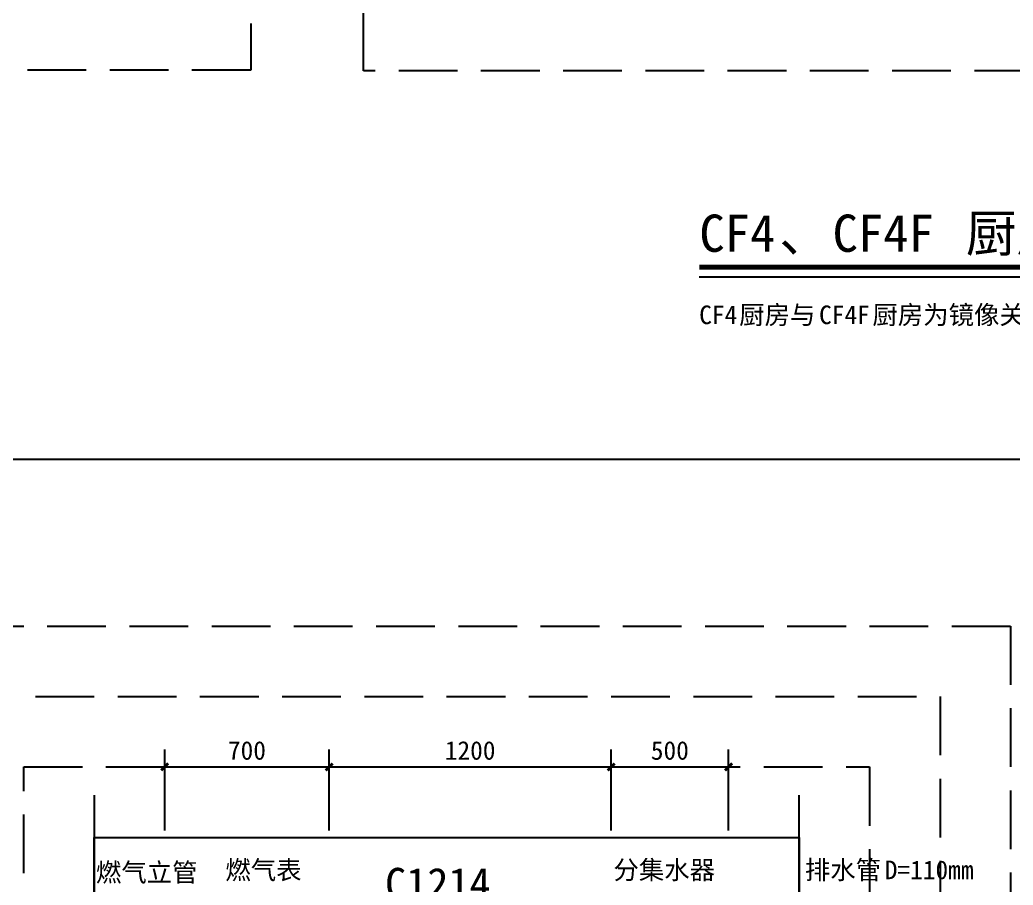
# Model space of a CAD drawing. Header units: millimetres. Extents: x -15 to 66915, y -15 to 18798.
# Drawn here: x 16318 to 20545, y 7096 to 10780 of the extents above; entities that cross this region are included whole.
import ezdxf
from ezdxf.enums import TextEntityAlignment as Align
from ezdxf.xclip import XClip

# ---------------------------------------------------------------- set-up
doc = ezdxf.new("R2010")
doc.units = ezdxf.units.MM
doc.header["$LTSCALE"] = 1000
doc.header["$XCLIPFRAME"] = 2
doc.linetypes.add('140-墙体$0$DASH', pattern=[0.35, 0.25, -0.1])
doc.linetypes.add('DASH', pattern=[0.35, 0.25, -0.1])
doc.layers.get('Defpoints').update_dxf_attribs({"color": 4, "linetype": 'DASH'})
for name, color, linetype in [('140-墙体$0$A-DOOR', 51, 'Continuous'), ('140-墙体$0$A-WALL-BLOK', 131, 'Continuous'), ('140-墙体$0$P-FIRE-FH', 1, 'Continuous'), ('A-ANNO-TEXT', 3, 'Continuous'), ('DIM_SYMB', 3, 'Continuous'), ('厨卫大样-无障碍$0$A-ANNO-DIM-SYMB', 3, 'Continuous'), ('厨卫大样-无障碍$0$A-ANNO-IDEN', 3, 'Continuous'), ('厨卫大样-无障碍$0$A-ANNO-TEXT', 7, 'Continuous')]:
    doc.layers.add(name, color=color, linetype=linetype)
doc.styles.add('140-墙体$0$地上图例$0$平面图框$0$Style-ENGINEERING_1', font='simhei.ttf')
doc.styles.get("Standard").update_dxf_attribs({"font": ''})
doc.styles.add('厨卫大样-无障碍$0$_TCH_DIM', font='')
doc.styles.add('厨卫大样-无障碍$0$_TCH_DIM_T3', font='')
doc.styles.add('厨卫大样-无障碍$0$Standard', font='')
doc.styles.get('Standard').set_extended_font_data('SimSun')
doc.styles.get('厨卫大样-无障碍$0$_TCH_DIM').set_extended_font_data('SimSun')
doc.styles.get('厨卫大样-无障碍$0$_TCH_DIM_T3').set_extended_font_data('SimSun')
doc.styles.get('厨卫大样-无障碍$0$Standard').set_extended_font_data('SimSun')
doc.dimstyles.new('厨卫大样-无障碍$0$_TCH_ARCH&&30', dxfattribs={"dimtxt": 79.303797, "dimasz": 30, "dimexe": 75, "dimexo": 90, "dimgap": 30, "dimtad": 1, "dimdec": 0, "dimzin": 0, "dimdsep": 46, "dimtxsty": '厨卫大样-无障碍$0$_TCH_DIM_T3', "dimblk": '厨卫大样-无障碍$0$_ArchTick', "dimcen": 0.09, "dimclrt": 7, "dimazin": 2, "dimtfac": 1, "dimtdec": 0, "dimtix": 1, "dimtmove": 2, "dimatfit": 3, "dimfxl": 100, "dimtolj": 1, "dimtzin": 0, "dimarcsym": 0})

# ---------------------------------------------------------------- blocks, each defined once
blk = doc.blocks.new('140-墙体$0$强电箱400x350x160')
at = {"layer": '140-墙体$0$P-FIRE-FH', "linetype": 'Continuous', "lineweight": 13}
h = blk.add_hatch(dxfattribs=at)
h.set_pattern_fill('ANSI31', color=256, scale=10, angle=-180)
h.set_pattern_definition([(225, (-3200, 4500), (11.22532, -11.22532), [])])
h.paths.add_polyline_path([(400, 160), (400, 0), (0, 0), (0, 160)])
at = {"layer": '140-墙体$0$P-FIRE-FH', "linetype": 'Continuous', "lineweight": 13, "const_width": 10}
blk.add_lwpolyline([(400, 160), (400, 0), (0, 0), (0, 160)], close=True, dxfattribs=at)
blk = doc.blocks.new('140-墙体$0$弱电箱400x450x150')
at = {"layer": '140-墙体$0$P-FIRE-FH', "linetype": 'Continuous', "lineweight": 13}
h = blk.add_hatch(color=250, dxfattribs=at)
h.dxf.hatch_style = 1
h.paths.add_polyline_path([(0, 0), (0, 150), (400, 150), (400, 0)])
at = {"layer": '140-墙体$0$P-FIRE-FH', "linetype": 'Continuous', "lineweight": 13, "const_width": 10}
blk.add_lwpolyline([(0, 0), (0, 150), (400, 150), (400, 0)], close=True, dxfattribs=at)
at = {"layer": '140-墙体$0$P-FIRE-FH', "linetype": 'Continuous', "lineweight": 13, "style": '140-墙体$0$地上图例$0$平面图框$0$Style-ENGINEERING_1'}
blk.add_text('DD', height=100, dxfattribs=at).set_placement((210.7, 72.6), align=Align.MIDDLE_CENTER)
blk = doc.blocks.new('140-墙体$0$$DorLib2D$00000009')
for p, q in [((0.4129, 0.9053), (0.4129, 0.0807)), ((0.4541, 0.9053), (0.4129, 0.9053)), ((0.4541, 0.0807), (0.4541, 0.9053)), ((0.4129, 0.7822), (0.378, 0.7822)), ((0.489, 0.7822), (0.4541, 0.7822)), ((0.4129, 0.6235), (0.378, 0.6235)), ((0.489, 0.6235), (0.4541, 0.6235)), ((-0.4941, 0.0807), (-0.4529, 0.0807)), ((-0.4941, -0.0018), (-0.4941, 0.0807)), ((-0.4529, 0.0807), (-0.4529, 0.0395)), ((0.4129, 0.0807), (0.4541, 0.0807)), ((0.4953, 0.0807), (0.4541, 0.0807)), ((0.4541, 0.0807), (0.4541, 0.0395)), ((0.4953, -0.0018), (0.4953, 0.0807)), ((-0.4529, 0.0395), (-0.4117, 0.0395)), ((-0.4117, 0.0395), (-0.4117, -0.0018)), ((0.4541, 0.0395), (0.4129, 0.0395)), ((0.4129, 0.0395), (0.4129, -0.0018)), ((-0.4941, -0.0018), (-0.4941, -0.0018)), ((-0.4117, -0.0018), (-0.4941, -0.0018)), ((0.4129, -0.0018), (0.4953, -0.0018)), ((0.4953, -0.0018), (0.4953, -0.0018))]:
    blk.add_line(p, q)
at = {"lineweight": 13}
for p, q in [((0.378, 0.7822), (0.378, 0.6235)), ((0.489, 0.7822), (0.489, 0.6235))]:
    blk.add_line(p, q, dxfattribs=at)
blk.add_arc((0.3716, 0.0817), 0.8246, 87.134, 180.0717, dxfattribs=at)
blk = doc.blocks.new('140-墙体')
at = {"layer": '140-墙体$0$A-DOOR', "linetype": '140-墙体$0$DASH'}
for p, q in [((-3800, 6700), (-3800, 7900)), ((-3600, 6100), (-3600, 7900)), ((-3800, 4500), (-3800, 6000)), ((-3600, 4500), (-3600, 6000)), ((-3800, 3200), (-3800, 4200)), ((-3600, 3200), (-3600, 4200))]:
    blk.add_line(p, q, dxfattribs=at)
at = {"layer": '140-墙体$0$A-DOOR'}
for p, q in [((-2550, 6900), (-2550, 7800)), ((-2900, 4400), (-2000, 4400))]:
    blk.add_line(p, q, dxfattribs=at)
at = {"layer": '140-墙体$0$A-WALL-BLOK'}
for p, q in [((-2550, 6900), (-2650, 6900)), ((-2650, 6900), (-2650, 6100)), ((-2550, 6100), (-2550, 6900)), ((-3800, 6000), (-3800, 6700)), ((-3800, 6700), (-3700, 6700)), ((-3700, 6100), (-3700, 6700)), ((-3700, 6100), (-3100, 6100)), ((-3100, 6100), (-2650, 6100)), ((-2550, 6100), (-1600, 6100)), ((-3800, 6000), (-3100, 6000)), ((-3100, 4500), (-3100, 6000)), ((-3000, 4400), (-3000, 6000)), ((-3000, 6000), (-2650, 6000)), ((-2650, 6000), (-1600, 6000)), ((-3800, 4500), (-3100, 4500)), ((-3800, 4500), (-3800, 4200)), ((-2900, 4400), (-3000, 4400)), ((-2900, 4300), (-2900, 4400)), ((-3600, 4300), (-3100, 4300)), ((-3600, 4200), (-3600, 4300)), ((-3100, 4300), (-2900, 4300)), ((-3800, 4200), (-3600, 4200))]:
    blk.add_line(p, q, dxfattribs=at)
at = {"rotation": 179.9999999999999}
blk.add_blockref('140-墙体$0$强电箱400x350x160', (-3200, 4500), dxfattribs=at)
at = {"xscale": -1, "rotation": 180}
blk.add_blockref('140-墙体$0$弱电箱400x450x150', (-3500, 4500), dxfattribs=at)
at = {"layer": '140-墙体$0$A-DOOR', "rotation": 90}
for p, xscale, yscale, zscale in [((-2600, 7350), 900, -900, 100), ((-3700, 3700), 1000, -1000, 200)]:
    blk.add_blockref('140-墙体$0$$DorLib2D$00000009', p, dxfattribs=dict(at, xscale=xscale, yscale=yscale, zscale=zscale))
at = {"layer": '140-墙体$0$A-DOOR', "xscale": -900, "yscale": 900, "zscale": 100}
blk.add_blockref('140-墙体$0$$DorLib2D$00000009', (-2450, 4350), dxfattribs=at)
blk = doc.blocks.new('140-家具-标', base_point=(48250, 37750.5))
at = {"layer": 'Defpoints'}
blk.add_lwpolyline([(52050, 37750.5), (56700, 37750.5), (56700, 45550.5), (52050, 45550.5)], close=True, dxfattribs=at)
blk = doc.blocks.new('1#2#楼$0$BGTVF')
ref = blk.add_blockref('140-墙体', (8550, -11200))
XClip(ref).set_block_clipping_path([(-12550, 3900.0000000001), (-9750, 3900.0000000001), (-9750, 11800.0000000001), (400.0000000001, 11800.0000000001), (400.0000000001, -2099.9999999999), (-12549.9999999999, -2100.0000000001)])
at = {"xscale": -1}
blk.add_blockref('140-家具-标', (8550, -11100), dxfattribs=at)
blk = doc.blocks.new('1#2#楼')
at = {"layer": 'Defpoints'}
blk.add_lwpolyline([(17780, 16712.7), (22730, 16712.7), (22730, 10562.7), (17780, 10562.7)], close=True, dxfattribs=at)
ref = blk.add_blockref('1#2#楼$0$BGTVF', (14050, 15065.1))
XClip(ref).set_block_clipping_path([(-400, -3600), (2650.0000000001, 750.005130654)])
blk.add_lwpolyline([(17300, 10565.1), (12750, 10565.1), (12750, 16715.1), (17300, 16715.1)], close=True, dxfattribs=at)
blk = doc.blocks.new('厨卫大样-无障碍$0$_ArchTick')
at = {"color": 0, "linetype": 'ByBlock', "const_width": 0.4}
blk.add_lwpolyline([(-0.5, -0.5), (0.5, 0.5)], dxfattribs=at)
blk = doc.blocks.new('*D1281')
at = {"layer": 'Defpoints', "color": 0, "transparency": 16777216}
for p in [(17634, 7598.9), (16934, 7238.9), (17634, 7238.9)]:
    blk.add_point(p, dxfattribs=at)
at = {"layer": '厨卫大样-无障碍$0$A-ANNO-IDEN', "color": 0, "lineweight": -2, "transparency": 16777216}
for p, q in [((16934, 7328.9), (16934, 7673.9)), ((17634, 7328.9), (17634, 7673.9)), ((16934, 7598.9), (17634, 7598.9))]:
    blk.add_line(p, q, dxfattribs=at)
at = {"layer": '厨卫大样-无障碍$0$A-ANNO-IDEN', "color": 0, "lineweight": -2, "transparency": 16777216, "xscale": 30, "yscale": 30, "zscale": 30, "rotation": 180}
blk.add_blockref('厨卫大样-无障碍$0$_ArchTick', (16934, 7598.9), dxfattribs=at)
at = {"layer": '厨卫大样-无障碍$0$A-ANNO-IDEN', "color": 0, "lineweight": -2, "transparency": 16777216, "xscale": 30, "yscale": 30, "zscale": 30}
blk.add_blockref('厨卫大样-无障碍$0$_ArchTick', (17634, 7598.9), dxfattribs=at)
at = {"layer": '厨卫大样-无障碍$0$A-ANNO-IDEN', "color": 7, "transparency": 16777216, "insert": (17284, 7668.5), "char_height": 79.3, "attachment_point": 5, "style": '厨卫大样-无障碍$0$_TCH_DIM_T3'}
blk.add_mtext('\\A1;700', dxfattribs=at)
blk = doc.blocks.new('*D1282')
at = {"layer": 'Defpoints', "color": 0, "transparency": 16777216}
for p in [(18834, 7598.9), (17634, 7238.9), (18834, 7238.9)]:
    blk.add_point(p, dxfattribs=at)
at = {"layer": '厨卫大样-无障碍$0$A-ANNO-IDEN', "color": 0, "lineweight": -2, "transparency": 16777216}
for p, q in [((17634, 7328.9), (17634, 7673.9)), ((18834, 7328.9), (18834, 7673.9)), ((17634, 7598.9), (18834, 7598.9))]:
    blk.add_line(p, q, dxfattribs=at)
at = {"layer": '厨卫大样-无障碍$0$A-ANNO-IDEN', "color": 0, "lineweight": -2, "transparency": 16777216, "xscale": 30, "yscale": 30, "zscale": 30, "rotation": 180}
blk.add_blockref('厨卫大样-无障碍$0$_ArchTick', (17634, 7598.9), dxfattribs=at)
at = {"layer": '厨卫大样-无障碍$0$A-ANNO-IDEN', "color": 0, "lineweight": -2, "transparency": 16777216, "xscale": 30, "yscale": 30, "zscale": 30}
blk.add_blockref('厨卫大样-无障碍$0$_ArchTick', (18834, 7598.9), dxfattribs=at)
at = {"layer": '厨卫大样-无障碍$0$A-ANNO-IDEN', "color": 7, "transparency": 16777216, "insert": (18234, 7668.5), "char_height": 79.3, "attachment_point": 5, "style": '厨卫大样-无障碍$0$_TCH_DIM_T3'}
blk.add_mtext('\\A1;1200', dxfattribs=at)
blk = doc.blocks.new('*D1283')
at = {"layer": 'Defpoints', "color": 0, "transparency": 16777216}
for p in [(19334, 7598.9), (18834, 7238.9), (19334, 7238.9)]:
    blk.add_point(p, dxfattribs=at)
at = {"layer": '厨卫大样-无障碍$0$A-ANNO-IDEN', "color": 0, "lineweight": -2, "transparency": 16777216}
for p, q in [((18834, 7328.9), (18834, 7673.9)), ((19334, 7328.9), (19334, 7673.9)), ((18834, 7598.9), (19334, 7598.9))]:
    blk.add_line(p, q, dxfattribs=at)
at = {"layer": '厨卫大样-无障碍$0$A-ANNO-IDEN', "color": 0, "lineweight": -2, "transparency": 16777216, "xscale": 30, "yscale": 30, "zscale": 30, "rotation": 180}
blk.add_blockref('厨卫大样-无障碍$0$_ArchTick', (18834, 7598.9), dxfattribs=at)
at = {"layer": '厨卫大样-无障碍$0$A-ANNO-IDEN', "color": 0, "lineweight": -2, "transparency": 16777216, "xscale": 30, "yscale": 30, "zscale": 30}
blk.add_blockref('厨卫大样-无障碍$0$_ArchTick', (19334, 7598.9), dxfattribs=at)
at = {"layer": '厨卫大样-无障碍$0$A-ANNO-IDEN', "color": 7, "transparency": 16777216, "insert": (19084, 7668.5), "char_height": 79.3, "attachment_point": 5, "style": '厨卫大样-无障碍$0$_TCH_DIM_T3'}
blk.add_mtext('\\A1;500', dxfattribs=at)
blk = doc.blocks.new('厨卫大样-无障碍')
at = {"layer": 'Defpoints'}
blk.add_lwpolyline([(750, 8910), (22980, 8910)], dxfattribs=at)
for points in [[(15734, 8198.9), (20534, 8198.9), (20534, 1996.1), (15734, 1996.1)], [(16034, 7898.9), (20234, 7898.9), (20234, 2296.1), (16034, 2296.1)], [(16334, 7598.9), (19934, 7598.9), (19934, 2596.1), (16334, 2596.1)]]:
    blk.add_lwpolyline(points, close=True, dxfattribs=at)
at = {"layer": 'Defpoints', "ltscale": 800}
blk.add_lwpolyline([(16634, 7298.9), (19634, 7298.9), (19634, 2896.1), (16634, 2896.1)], close=True, dxfattribs=at)
at = {"layer": '厨卫大样-无障碍$0$A-ANNO-DIM-SYMB'}
for points in [[(16634, 7478.9), (16634, 5131.3), (16697, 5108.3), (16571, 5086.1), (16634, 5063.8), (16634, 2716.1)], [(19634, 2716.1), (19634, 5063.8), (19571, 5086.7), (19697, 5108.9), (19634, 5131.3), (19634, 7478.9)]]:
    blk.add_lwpolyline(points, dxfattribs=at)
at = {"layer": '厨卫大样-无障碍$0$A-ANNO-TEXT', "color": 7, "style": '厨卫大样-无障碍$0$_TCH_DIM'}
for s, p in [('燃气立管', (16641.1, 7110.5)), ('燃气表', (17192.1, 7120.5)), ('分集水器', (18843.8, 7121.1)), ('排水管', (19658.7, 7121.1)), ('D=110mm', (19998.9, 7121.1))]:
    blk.add_text(s, height=79.3, dxfattribs=at).set_placement(p)
at = {"layer": '厨卫大样-无障碍$0$A-ANNO-TEXT', "color": 3, "style": '厨卫大样-无障碍$0$Standard'}
blk.add_text('C1214', height=132.17, dxfattribs=at).set_placement((17871.9, 7037, 0))
at = {"layer": '厨卫大样-无障碍$0$A-ANNO-IDEN'}
for p1, p2, picture, middle in [((16934, 7238.9), (17634, 7238.9), '*D1281', (17284, 7668.5)), ((17634, 7238.9), (18834, 7238.9), '*D1282', (18234, 7668.5)), ((18834, 7238.9), (19334, 7238.9), '*D1283', (19084, 7668.5))]:
    dim = blk.add_aligned_dim(p1=p1, p2=p2, distance=360, dimstyle='厨卫大样-无障碍$0$_TCH_ARCH&&30', dxfattribs=at)
    dim.commit()
    dim.dimension.update_dxf_attribs({"geometry": picture, "text_midpoint": middle})

msp = doc.modelspace()

# ---------------------------------------------------------------- block references
msp.add_blockref('1#2#楼', (0, 0))

# ---------------------------------------------------------------- next in the draw order: block references
msp.add_blockref('厨卫大样-无障碍', (0, 0))

# ---------------------------------------------------------------- next in the draw order: linework, layer by layer
msp.add_lwpolyline([(750, 8910), (22980, 8910)])
at = {"layer": 'DIM_SYMB', "const_width": 21}
msp.add_lwpolyline([(19209.4, 9727.3), (21679.6, 9727.3)], dxfattribs=at)
at = {"layer": 'DIM_SYMB'}
msp.add_lwpolyline([(19209.4, 9685.3), (21679.6, 9685.3)], dxfattribs=at)

# ---------------------------------------------------------------- next in the draw order: texts
at = {"layer": 'A-ANNO-TEXT', "color": 7}
for s, height, p in [('CF4', 158.61, (19209.4, 9792.3)), ('CF4F', 158.61, (19776.5, 9792.3)), ('厨房大样', 158.61, (20343.6, 9792.3)), ('、', 158.6, (19549.7, 9792.3))]:
    msp.add_text(s, height=height, dxfattribs=at).set_placement(p)
at = {"layer": 'A-ANNO-TEXT'}
for s, p in [('CF4', (19208.9, 9484.3)), ('厨房与', (19379, 9484.3)), ('CF4F', (19719.3, 9484.3)), ('厨房为镜像关系', (19946.1, 9484.3))]:
    msp.add_text(s, height=79.3, dxfattribs=at).set_placement(p)

doc.saveas('drawing.dxf')
